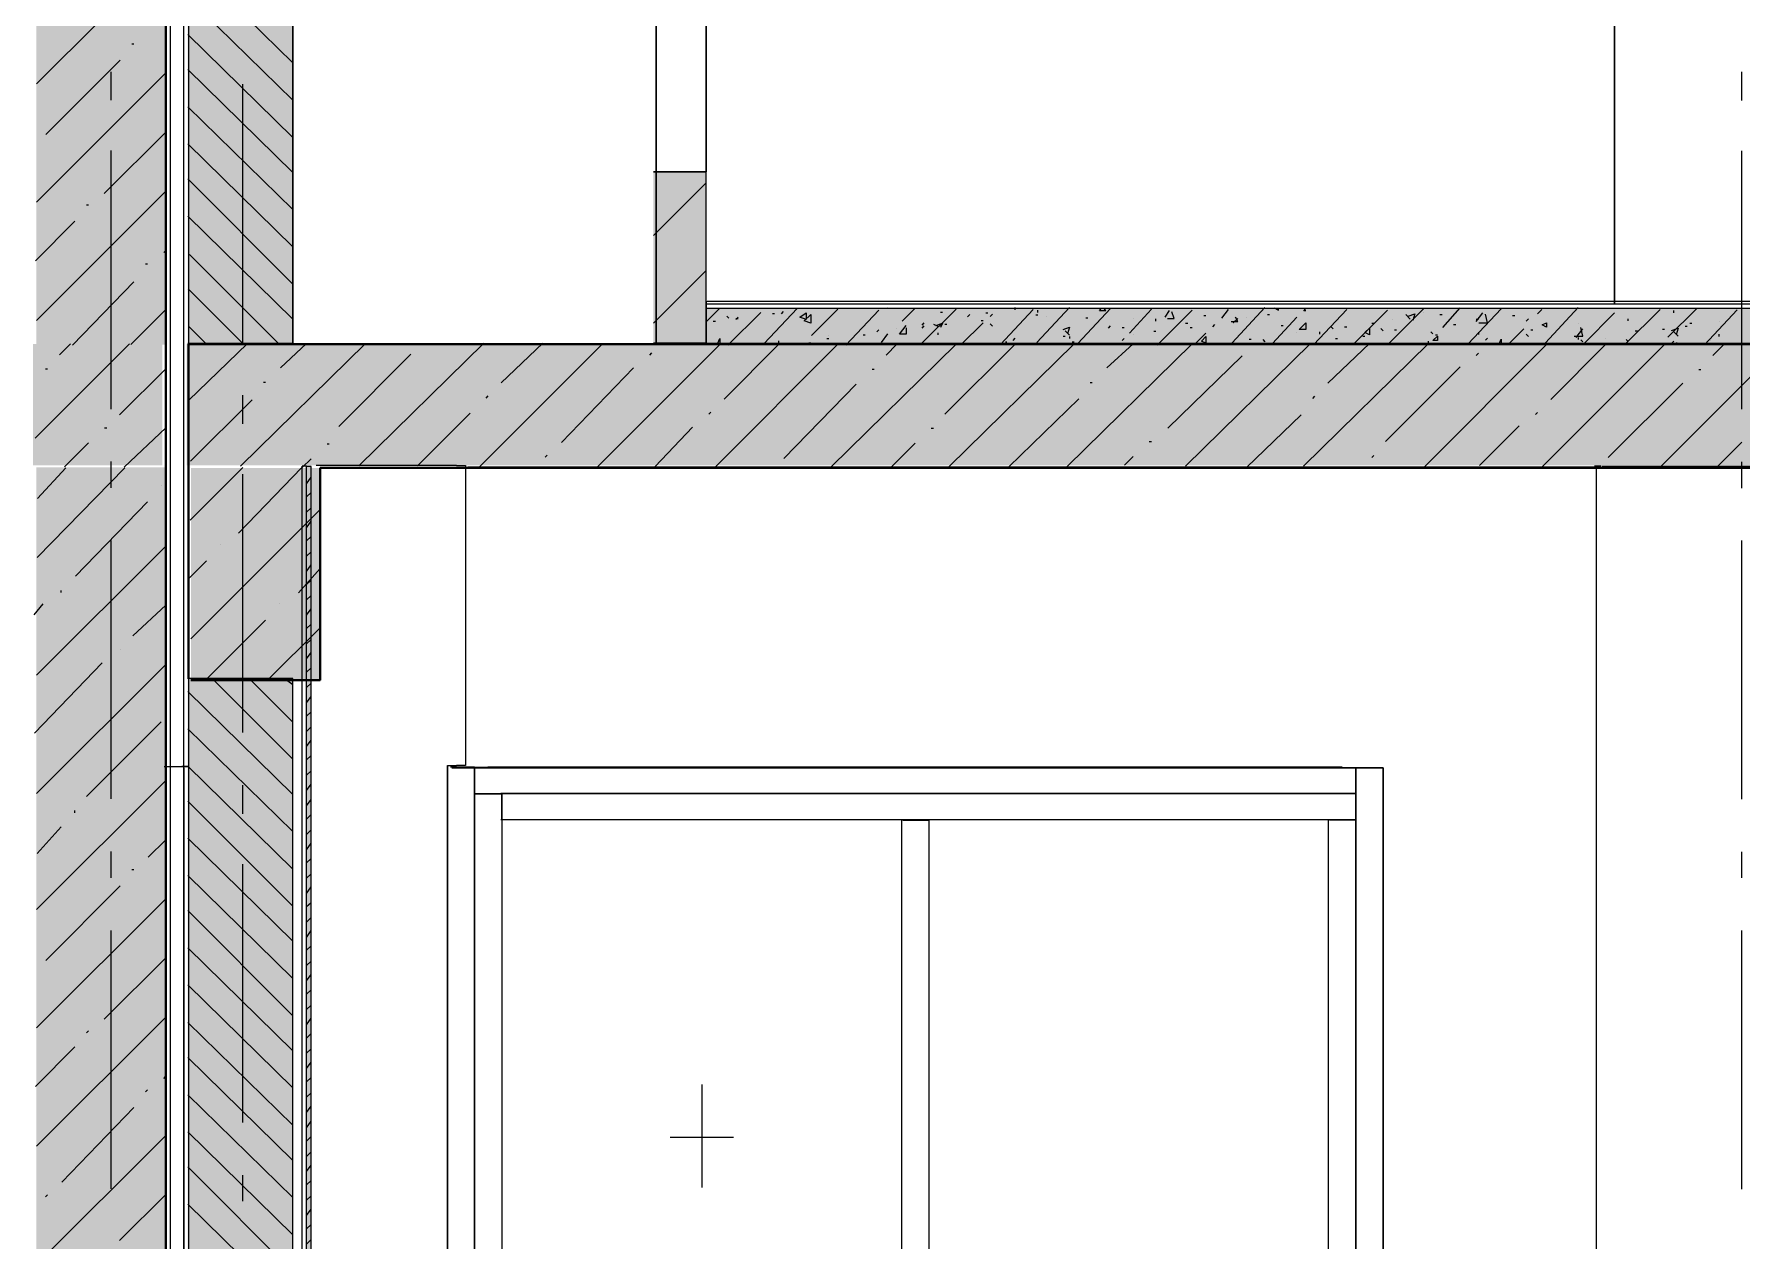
# Model space of a CAD drawing. Header units: millimetres. Extents: x -135211 to 49383, y -8033 to 228499.
# Drawn here: x -26647 to -23348, y 9226 to 11559 of the extents above; entities that cross this region are included whole.
import ezdxf

# ---------------------------------------------------------------- set-up
doc = ezdxf.new("R2010")
doc.units = ezdxf.units.MM
doc.layers.add('PDF _Геометрия', color=7, linetype='Continuous', true_color=0x1d1d1d)
doc.layers.add('PDF _Сплошная заливка', color=7, linetype='Continuous', true_color=0xffffff)

msp = doc.modelspace()

# ---------------------------------------------------------------- hatches: boundary and pattern name
at = {"layer": 'PDF _Сплошная заливка', "transparency": 33554559}
h = msp.add_hatch(color=256, dxfattribs=at)
h.paths.add_polyline_path([(-25349, 12296), (-25349, 14924.3), (-25450.3, 14924.3), (-25450.3, 12296)])
h.paths.add_polyline_path([(-25349, 11292.7), (-25450.3, 11292.7), (-25450.3, 10962.5), (-25349, 10962.5)])
h = msp.add_hatch(color=256, dxfattribs=at)
h.paths.add_polyline_path([(-93497.2, 10725.5), (-93497.2, 10959.8), (-103545.3, 10959.8), (-103545.3, 10725.5)])
h.paths.add_polyline_path([(-5796.5, 10725.5), (-5796.5, 10959.8), (-26352.2, 10959.8), (-26352.2, 10725.5)])
h.paths.add_polyline_path([(-26398.8, 10725.5), (-26398.8, 10959.8), (-26648.6, 10959.8), (-26648.6, 10725.5)])
h.paths.add_polyline_path([(-77398.8, 10725.5), (-77398.8, 10959.8), (-79968.3, 10959.8), (-79968.3, 10725.5)])

# ---------------------------------------------------------------- linework, layer by layer
at = {"layer": 'PDF _Геометрия', "color": 7, "lineweight": 40}
for points in [[(-50895.1, 2741.6), (-26392.5, 2741.6), (-26392.5, 3338.5), (-26392.5, 6471.6), (-26392.5, 6712.7), (-26392.5, 10721.6), (-26392.5, 10958.7), (-26392.5, 14921), (-26392.5, 15162.4), (-26392.5, 18240), (-26392.5, 18891.9), (-26392.5, 19209.4), (-26392.5, 19361.8), (-26392.5, 20360.9), (-26642.2, 20360.9)], [(-26348.6, 10960.3), (-26348.6, 10723.3), (-26348.6, 10312.9)], [(-5545.4, 10959.7), (-26347.3, 10959.7)], [(-26094.2, 10720.5), (-7844.2, 10720.5), (-7844.2, 6711.5), (-26344.1, 6711.5)], [(-26343.9, 10310.1), (-26094.2, 10310.1), (-26094.2, 10720.4)]]:
    msp.add_lwpolyline(points, dxfattribs=at)
at = {"layer": 'PDF _Геометрия', "color": 7, "lineweight": 9}
for points in [[(-26383.7, 20341.8), (-26383.7, 6731.9)], [(-26378.4, 6728.6), (-26357.4, 6728.6), (-26357.4, 20339.1)], [(-26392.5, 19120.5), (-26392.5, 3338.5)], [(-26348.6, 19122), (-26348.6, 3340.8)], [(-25348.4, 12219.4), (-25348.4, 12295.6), (-25348.4, 11292.3), (-25348.4, 12295.6), (-25450.3, 12295.6), (-25348.4, 12295.6), (-25348.4, 14924.3), (-25450.3, 14924.3)], [(-23792.6, 14920.7), (-23593.6, 14920.7), (-23593.6, 11038.7), (-23593.6, 11639.9), (-25342, 11639.9)], [(-26349.8, 10961.2), (-26146.8, 10961.2), (-26146.8, 14512.8), (-26349.8, 14512.8)], [(-26348.6, 14512), (-26348.6, 10960.3)], [(-26146.8, 14512.8), (-26146.8, 10961.2)], [(-25346.6, 11028.9), (-17697.4, 11028.9), (-17697.4, 11037.3), (-17697.4, 11041.6), (-17697.4, 13441.8)], [(-26497.8, 11430.8), (-26497.8, 11485.9)], [(-23347.9, 11430.6), (-23347.9, 11485.6)], [(-26243.3, 10958.1), (-26243.3, 11461.8)], [(-26497.8, 10834), (-26497.8, 11333.5)], [(-23347.9, 10833.7), (-23347.9, 11333.2)], [(-25450.3, 10962.2), (-25348.4, 10962.2), (-25348.4, 11292.3), (-25450.3, 11292.3), (-25348.4, 11292.3)], [(-25348.4, 11042.6), (-25348.4, 11038.4), (-25348.4, 11029.9), (-25348.4, 10962.2)], [(-25346.6, 11037.3), (-17697.4, 11037.3), (-17697.4, 11041.6), (-25346.6, 11041.6)], [(-25346.6, 10961.2), (-17697.4, 10961.2), (-17697.4, 11028.9), (-17697.4, 11037.3)], [(-26143.7, 10959.1), (-25444.9, 10959.1)], [(-26243.3, 10805.7), (-26243.3, 10860.7)], [(-26497.8, 10681.6), (-26497.8, 10732.4)], [(-26129.3, 10723.7), (-26129.3, 6842.1)], [(-26129, 6841.6), (-26120.5, 6841.6), (-26120.5, 10723.6), (-26129, 10723.6)], [(-26120.3, 6841.2), (-26111.7, 6841.2), (-26111.7, 10723.3), (-26120.3, 10723.3)], [(-25830.9, 10725.1), (-26101.7, 10725.1)], [(-25830.5, 10724.7), (-25813.4, 10724.7), (-25813.4, 10145), (-25830.5, 10145)], [(-25813.4, 10724.7), (-25813.4, 10145)], [(-25808.8, 6839.7), (-23628.7, 6839.7), (-23628.7, 10721.9), (-25808.8, 10721.9)], [(-23632.7, 10724.3), (-23619.9, 10724.3)], [(-23075.9, 10723), (-23617.8, 10723)], [(-23347.9, 10681.3), (-23347.9, 10732.1)], [(-26243.3, 10208.7), (-26243.3, 10708.3)], [(-26497.8, 10080.6), (-26497.8, 10580.1)], [(-23347.9, 10080.2), (-23347.9, 10579.7)], [(-26349.8, 6715.5), (-26146.8, 6715.5), (-26146.8, 10313.5), (-26349.8, 10313.5)], [(-26348.6, 10312.9), (-26348.6, 6714.4)], [(-26395.2, 10143.1), (-26348.6, 10143.1), (-26361.1, 10143.1)], [(-26357.4, 10140.6), (-26357.4, 7241.2)], [(-25848.1, 10145.2), (-25830.9, 10145.2)], [(-25842.6, 7441), (-25795.9, 7441), (-25795.9, 7517.5), (-25795.9, 8791.2), (-25795.9, 10065.7), (-25795.9, 10090.7), (-25795.9, 10142.1), (-25842.6, 10142.1)], [(-25839.9, 10140.5), (-24041, 10140.5), (-25806.5, 10140.5)], [(-24091.9, 7439.8), (-24041, 7439.8), (-24041, 7515.5), (-24041, 8790), (-24041, 10064.3), (-24041, 10140.5), (-24041, 7439.8), (-25839.9, 7439.8)], [(-24091.9, 10140.5), (-24041, 10140.5), (-24041, 7439.8), (-25806.5, 7439.8)], [(-25795.9, 10142.1), (-25795.9, 10065.7), (-25795.9, 8791.2), (-25795.9, 7491.8)], [(-25769.5, 10141.1), (-25795.2, 10141.1)], [(-24944.8, 10141.7), (-25770.4, 10141.7)], [(-24120, 10142.1), (-24945.2, 10142.1)], [(-24119.1, 10141.6), (-24093.7, 10141.6), (-24093.7, 10090.8), (-24119.1, 10090.8)], [(-24093.7, 7440.7), (-24093.7, 7517.1), (-24093.7, 8790.9), (-24093.7, 10065.4), (-24093.7, 10141.6)], [(-26243.3, 10051.9), (-26243.3, 10107)], [(-25769.5, 10090.4), (-25795.2, 10090.4)], [(-25743.2, 10039.3), (-25743.2, 10090), (-25794, 10090)], [(-25743.2, 10090), (-25743.2, 10064.3), (-25743.2, 8789.9), (-25743.2, 7490.5), (-25794, 7490.5)], [(-25770.4, 10090.9), (-24944.8, 10090.9), (-25745.1, 10090.9)], [(-24120, 10091.3), (-24945.2, 10091.3)], [(-24944.5, 10090.8), (-24093.7, 10090.8), (-24093.7, 10040), (-24944.5, 10040)], [(-24144.6, 10040), (-24093.7, 10040), (-24093.7, 8790.9), (-24093.7, 7491.6), (-25795.3, 7491.6)], [(-24971.1, 10040.6), (-24971.1, 8792), (-24971.1, 7492.5), (-24971.1, 7543), (-25746, 7543)], [(-24944.8, 10040.1), (-25745.1, 10040.1)], [(-24968.9, 10039.6), (-24918.4, 10039.6), (-24918.4, 8790.5), (-24918.4, 7491), (-24918.4, 7542.2)], [(-24921.1, 7543.4), (-24146.3, 7543.4), (-24146.3, 7492.6), (-24921.1, 7492.6), (-24146.3, 7492.6), (-24146.3, 8792.6), (-24146.3, 10041.1)], [(-26497.8, 9928), (-26497.8, 9979.1)], [(-23347.9, 9927.8), (-23347.9, 9978.6)], [(-26243.3, 9455.4), (-26243.3, 9954.7)], [(-26497.8, 9327.1), (-26497.8, 9826.6)], [(-23347.9, 9326.7), (-23347.9, 9826.2)], [(-25357.1, 9528.8), (-25357.1, 9329.7)], [(-25295.7, 9426.1), (-25418.2, 9426.1)], [(-26243.3, 9303.1), (-26243.3, 9353.6)]]:
    msp.add_lwpolyline(points, dxfattribs=at)
for points in [[(-25444.9, 14921.5), (-25444.9, 12292.6), (-25444.9, 11289.3), (-25444.9, 10959.1)], [(-25848.5, 10145.4), (-25848.5, 7445)], [(-25848.5, 10145.4), (-25848.5, 10069), (-25848.5, 8795.2), (-25848.5, 7520.7), (-25848.5, 7445)]]:
    msp.add_lwpolyline(points, close=True, dxfattribs=at)
at = {"layer": 'PDF _Геометрия', "lineweight": 9}
for points in [[(-26642.2, 11462.5), (-26392.5, 11712.2)], [(-26146.8, 11503), (-26349.8, 11702)], [(-26146.8, 11431.1), (-26349.8, 11630)], [(-26146.8, 11359.1), (-26349.8, 11558)], [(-26457.8, 11539.9), (-26453.9, 11539.9)], [(-26642.2, 11233.8), (-26392.5, 11483.6)], [(-26624.3, 11364.4), (-26480.2, 11508.3)], [(-26146.8, 11291.4), (-26349.8, 11490.3)], [(-26146.8, 11219.4), (-26349.8, 11418.3)], [(-26511.1, 11250.8), (-26392.5, 11369.3)], [(-26146.8, 11147.4), (-26349.8, 11346.4)], [(-26642.2, 11005.3), (-26392.5, 11255)], [(-26146.8, 11075.5), (-26349.8, 11278.7)], [(-25450.3, 11169.6), (-25348.4, 11271.2)], [(-26545.6, 11228.5), (-26541.6, 11228.5)], [(-26643.9, 11120.7), (-26568, 11196.9)], [(-26146.8, 11007.7), (-26349.8, 11206.7)], [(-26396.4, 11136.5), (-26392.5, 11140.7)], [(-26173.1, 10959.2), (-26346.5, 11132.7)], [(-26431.5, 11114.4), (-26427.6, 11114.4)], [(-25450.3, 11000.2), (-25348.4, 11101.9)], [(-26572.4, 10957.4), (-26453.9, 11080.2)], [(-26243.3, 10960.7), (-26349, 11066.5)], [(-26460, 10958.7), (-26392.5, 11026.4)], [(-25347.2, 11003.9), (-25322.1, 11029.3)], [(-25306.7, 10957.4), (-25243.1, 11020.8)], [(-25236.5, 10961), (-25172.9, 11028.7)], [(-25220.7, 11018.6), (-25216.8, 11018.6)], [(-25203.2, 11018.3), (-25199.2, 11022.5)], [(-25145, 10976.2), (-25093.9, 11027)], [(-25078.7, 10957.6), (-25015, 11025.4)], [(-24997.4, 11030.1), (-24997.4, 11030.1)], [(-24970, 11003.6), (-24944.8, 11029)], [(-24933.6, 10959.6), (-24865.8, 11027.3)], [(-24896.1, 11021.1), (-24892.1, 11021.1)], [(-24808.4, 11020.1), (-24804.4, 11020.1)], [(-24779.9, 10959), (-24716.6, 11026.7)], [(-24751.7, 11025.8), (-24751.7, 11030)], [(-24709.7, 10962.6), (-24646.5, 11030.3)], [(-24707.9, 11020.6), (-24707.9, 11024.9)], [(-24630.8, 10961), (-24567.5, 11028.7)], [(-24589, 11024.8), (-24585, 11029.1)], [(-24588.9, 11024.6), (-24576.3, 11024.6), (-24580.3, 11028.9)], [(-24530.5, 10980.5), (-24488.5, 11027.1)], [(-24477, 10957.7), (-24409.6, 11025.4)], [(-24462.1, 11011.9), (-24453.4, 11024.6)], [(-24457.3, 11009.2), (-24444.6, 11009.2), (-24448.7, 11021.9)], [(-24352.1, 11009.5), (-24339.4, 11026.5)], [(-24332.7, 10962.3), (-24269.2, 11030)], [(-24251.5, 11029.4), (-24242.8, 11025.2), (-24242.8, 11029.4)], [(-24190.2, 11024.1), (-24194.2, 11024.1), (-24190.2, 11028.4)], [(-24174.8, 10959), (-24111.2, 11026.7)], [(-24095.9, 10961.6), (-24032.3, 11025.1)], [(-24029.8, 10960.9), (-23962.1, 11028.6)], [(-23992.4, 11013.8), (-23979.6, 11018), (-23983.6, 11005.3)], [(-23962.1, 11020.2), (-23962.1, 11020.2)], [(-23925.4, 10991.6), (-23891.9, 11029.7)], [(-23876.7, 10960.3), (-23812.9, 11028)], [(-23860.8, 11003.4), (-23848, 11020.3)], [(-23742.7, 11018), (-23734, 11026.4)], [(-23726.9, 10962.3), (-23663.8, 11030)], [(-23652.7, 10960.8), (-23593.6, 11020)], [(-23573.8, 10958.9), (-23505.8, 11026.7)], [(-23490.9, 10972.7), (-23435.6, 11027.7)], [(-23479.5, 11020.2), (-23479.5, 11024.4)], [(-23420, 10958.4), (-23356.7, 11026.1)], [(-26313.5, 10959.6), (-26347.6, 10993.4)], [(-25334.8, 11004.1), (-25330.8, 11004.1)], [(-25308.5, 11013.7), (-25304.5, 11009.5)], [(-25290.9, 11007.4), (-25287, 11011.7)], [(-25290.9, 11009.1), (-25287, 11009.1)], [(-25018.9, 10983.1), (-25015, 10987.3)], [(-24979.9, 10989.1), (-24979.9, 10989.1)], [(-24962.3, 10991.3), (-24962.3, 10978.6), (-24974.9, 10978.6), (-24962.3, 10995.5)], [(-24931.2, 10996.4), (-24927.2, 11000.7)], [(-24931.2, 10990.5), (-24927.2, 10994.8)], [(-24909.5, 10998.4), (-24900.9, 10994.3)], [(-24904.8, 10995.7), (-24892.1, 10999.9), (-24896.1, 10991.5)], [(-24887.3, 10998.1), (-24883.4, 10998.1)], [(-24855.7, 10958.5), (-24813.2, 11000.9)], [(-24843.5, 11012.4), (-24839.5, 11016.7)], [(-24817.1, 11005.1), (-24813.2, 11005.1)], [(-24799.6, 11013.1), (-24795.6, 11017.4)], [(-24799.6, 10998.8), (-24795.6, 10994.5)], [(-24711.9, 11016.4), (-24707.9, 11016.4)], [(-24690.3, 11013.5), (-24690.3, 11013.5)], [(-24659.1, 10988.1), (-24646.5, 10992.2), (-24650.4, 10979.5)], [(-24655.1, 10985.5), (-24646.5, 10977)], [(-24615.4, 11010.1), (-24611.4, 11010.1)], [(-24571.5, 10990.6), (-24567.5, 10994.8)], [(-24545.2, 10991.7), (-24541.2, 10991.7)], [(-24523.6, 11009.1), (-24523.6, 11009.1)], [(-24479.7, 11004), (-24479.7, 11008.2)], [(-24444.6, 11011.7), (-24444.6, 11011.7)], [(-24422.3, 11000.1), (-24418.3, 11000.1)], [(-24413.6, 10991.5), (-24409.6, 10991.5)], [(-24387.2, 11014.7), (-24383.2, 11014.7)], [(-24369.7, 10993.1), (-24365.7, 10997.4)], [(-24334.5, 11003.2), (-24321.8, 11003.2), (-24325.8, 11011.6)], [(-24330.6, 10999.2), (-24330.6, 10999.2)], [(-24330.5, 11000.7), (-24321.8, 11009.2)], [(-24304.3, 11011.3), (-24304.3, 11011.3)], [(-24264.4, 11017.1), (-24260.4, 11017.1)], [(-24254.6, 10961), (-24207.8, 11011.8)], [(-24238.1, 10995.5), (-24234.1, 10995.5)], [(-24141.6, 10993.4), (-24137.6, 10989.2)], [(-24115.2, 10992.9), (-24111.2, 10992.9)], [(-24062.6, 11000.2), (-24058.6, 11000.2)], [(-24045.1, 10989.7), (-24041, 10985.4)], [(-24023.5, 11006.2), (-24023.5, 11006.2)], [(-24018.7, 10987.4), (-24014.7, 10987.4)], [(-23997.1, 11016.5), (-23988.4, 11008)], [(-23931, 11016.9), (-23927, 11016.9)], [(-23904.7, 10997.7), (-23900.7, 10997.7)], [(-23860.8, 11007.8), (-23856.8, 11007.8)], [(-23856, 11000.7), (-23839.2, 11000.7), (-23843.3, 11017.6)], [(-23798.6, 10959.4), (-23769, 10989.1)], [(-23790.6, 11014.8), (-23786.6, 11014.8)], [(-23764.3, 11004.1), (-23760.3, 11008.3)], [(-23755.5, 10987), (-23751.5, 10987)], [(-23671.8, 10974.7), (-23655, 10974.7), (-23659, 10991.7)], [(-23667.8, 10972.3), (-23655, 10989.2)], [(-23663.8, 11000.3), (-23663.8, 11000.3)], [(-23567.2, 11004.3), (-23567.2, 11008.5)], [(-23553.7, 10985.2), (-23549.7, 10985.2)], [(-23501.1, 10988.4), (-23497.1, 10988.4)], [(-23483.5, 10986.1), (-23470.7, 10990.4), (-23474.8, 10977.7)], [(-23457.2, 10994.2), (-23453.2, 10994.2)], [(-23448.4, 11000), (-23444.4, 11000)], [(-23391.8, 11004), (-23391.8, 11004)], [(-26644.7, 10778.1), (-26462.7, 10960.2)], [(-26597.7, 10938.9), (-26576.7, 10960.1)], [(-26348.7, 10850.4), (-26234.6, 10960.5)], [(-26247.8, 10723.7), (-26006.4, 10960.7)], [(-26171.1, 10914), (-26120.5, 10960.6)], [(-26019.5, 10724), (-25778.3, 10961.1)], [(-25787.3, 10721.7), (-25550.2, 10958.8)], [(-25744.7, 10885), (-25664.2, 10961.2)], [(-25559, 10722), (-25322.1, 10959.1)], [(-25330.7, 10722.3), (-25093.9, 10959.3)], [(-25326, 10961.6), (-25322.1, 10970.1), (-25322.1, 10961.6)], [(-25314, 10853.3), (-25208, 10959.2)], [(-25208, 10961.7), (-25208, 10966)], [(-25155.3, 10958), (-25155.3, 10962.3)], [(-25150.5, 10962.1), (-25146.6, 10962.1)], [(-25115.5, 10970.7), (-25111.5, 10970.7)], [(-25111.5, 10976.6), (-25111.5, 10976.6)], [(-25107.1, 10722.6), (-24865.8, 10959.6)], [(-25045.3, 10977.7), (-25041.3, 10977.7)], [(-25010, 10962.4), (-24997.4, 10979.3)], [(-25001.1, 10938.3), (-24979.9, 10959.5)], [(-24900.9, 10981.5), (-24900.9, 10977.3)], [(-24887.5, 10824.3), (-24751.7, 10959.7)], [(-24878.8, 10722.8), (-24637.7, 10959.9)], [(-24755.7, 10966.5), (-24751.7, 10970.8)], [(-24659.2, 10974.7), (-24655.2, 10974.7)], [(-24651.2, 10723.1), (-24409.6, 10960.2)], [(-24646.5, 10974.5), (-24646.5, 10970.3)], [(-24641.7, 10964.1), (-24637.7, 10964.1)], [(-24574.3, 10913.5), (-24523.6, 10960)], [(-24545.2, 10966.3), (-24541.2, 10970.5)], [(-24523.6, 10978.7), (-24523.6, 10978.7)], [(-24483.7, 10984.5), (-24479.7, 10984.5)], [(-24422.9, 10723.4), (-24181.4, 10960.5)], [(-24404.6, 10959.6), (-24383.2, 10980.8)], [(-24299.5, 10968.8), (-24295.5, 10968.8)], [(-24273.2, 10968.2), (-24269.2, 10964)], [(-24207.8, 10982.2), (-24207.8, 10982.2)], [(-24194.6, 10723.7), (-23953.3, 10960.7), (-23953.3, 10965)], [(-24163.9, 10983), (-24163.9, 10978.7)], [(-24147.7, 10884.4), (-24067.4, 10960.6)], [(-24132.8, 10970.3), (-24128.8, 10970.3)], [(-24080.2, 10975.2), (-24076.1, 10975.2)], [(-23962.3, 10721.4), (-23725.2, 10958.5)], [(-23948.5, 10983.5), (-23944.5, 10979.2)], [(-23939.8, 10977.3), (-23935.8, 10977.3)], [(-23856.8, 10982.4), (-23856.8, 10978.2)], [(-23843.3, 10966.9), (-23839.2, 10971.1)], [(-23816.9, 10960.3), (-23812.9, 10968.8), (-23812.9, 10960.3)], [(-23764.3, 10978.7), (-23760.3, 10974.4)], [(-23734, 10721.7), (-23497.1, 10958.8)], [(-23716.7, 10852.8), (-23611.1, 10958.6)], [(-23676.6, 10961.6), (-23672.5, 10961.6)], [(-23663.8, 10972.4), (-23663.8, 10968.2)], [(-23659, 10968), (-23655, 10963.8)], [(-23611.1, 10971.3), (-23611.1, 10971.3)], [(-23571.3, 10968.7), (-23567.2, 10964.5)], [(-23505.7, 10722), (-23268.9, 10959.1)], [(-23483.5, 10960.9), (-23479.5, 10965.1)], [(-23479.5, 10983.6), (-23470.7, 10975.1)], [(-23474.8, 10962.5), (-23470.7, 10958.2)], [(-23409.3, 10966.2), (-23409.3, 10966.2)], [(-23403.9, 10937.7), (-23383, 10958.9)], [(-23391.8, 10974.3), (-23391.8, 10978.6)], [(-26058.2, 10800.6), (-25918.7, 10940.3)], [(-25457.6, 10938.1), (-25453.7, 10942.4)], [(-24456.7, 10797.3), (-24313, 10937)], [(-23860.8, 10937.6), (-23856.8, 10941.8)], [(-26624.5, 10911.8), (-26620.6, 10911.8)], [(-26481.6, 10823.2), (-26392.5, 10912.1)], [(-26203.4, 10886.1), (-26199.5, 10886.1)], [(-25628.2, 10769.6), (-25488.8, 10913.4)], [(-25027.7, 10911.3), (-25023.7, 10911.3)], [(-24036.1, 10771.5), (-23891.9, 10915.4)], [(-23430.9, 10910.7), (-23426.9, 10910.7)], [(-25773.5, 10855), (-25769.5, 10859.3)], [(-25198.8, 10738.5), (-25058.8, 10882.4)], [(-24764.1, 10722.7), (-24628.9, 10853.9)], [(-24606.6, 10885.5), (-24602.6, 10885.5)], [(-24176.7, 10854.4), (-24172.7, 10858.7)], [(-23606, 10740.4), (-23462, 10884.4)], [(-26344.6, 10733.3), (-26225.8, 10851.9)], [(-25906.1, 10724.5), (-25804.6, 10826.1)], [(-25343.6, 10823.9), (-25339.6, 10828.2)], [(-24304.6, 10721.2), (-24199, 10822.8)], [(-23746.8, 10823.4), (-23742.7, 10827.6)], [(-26510.5, 10797.7), (-26506.5, 10797.7)], [(-26473.1, 10721.6), (-26392.5, 10797.8)], [(-25446.8, 10723.1), (-25374.7, 10799.3)], [(-24913.7, 10797.1), (-24909.7, 10797.1)], [(-23854.4, 10725.1), (-23777.8, 10801.3)], [(-26588.1, 10722.2), (-26541.6, 10768.8)], [(-26080.6, 10766.6), (-26076.6, 10766.6)], [(-24991.3, 10721.7), (-24944.8, 10768.2)], [(-24492.5, 10771.3), (-24488.5, 10771.3)], [(-23394.4, 10723.6), (-23347.9, 10770.2)], [(-26345, 10619.4), (-26243.3, 10721)], [(-26252.1, 10594.1), (-26129.3, 10721.2)], [(-26128.8, 10720.8), (-26111.7, 10737.7)], [(-25659.4, 10740.9), (-25655.5, 10745.1)], [(-24540.3, 10725.5), (-24523.6, 10742.5)], [(-24062.6, 10740.3), (-24058.6, 10744.5)], [(-26641.1, 10546.9), (-26471.5, 10720.7)], [(-26640.5, 10661.3), (-26585.5, 10720.6)], [(-26401.3, 10686.3), (-26401.3, 10686.3)], [(-26567.1, 10510.8), (-26427.6, 10654.7)], [(-26343.9, 10390.2), (-26094.2, 10640)], [(-26642.2, 10319.5), (-26392.5, 10569.2)], [(-26287.2, 10572.2), (-26287.2, 10572.2)], [(-26347.6, 10506.6), (-26313.5, 10540.5)], [(-26136.2, 10479.1), (-26094.2, 10525.7)], [(-26646.4, 10436.6), (-26629.4, 10457.5)], [(-26594.3, 10479.7), (-26594.3, 10483.6)], [(-26173.1, 10458), (-26173.1, 10458)], [(-26456.1, 10395.6), (-26392.5, 10455.2)], [(-26313.7, 10312.3), (-26199.5, 10426.3)], [(-26196, 10310.1), (-26094.2, 10411.3)], [(-26480.2, 10369.6), (-26480.2, 10369.6)], [(-26646.2, 10207.9), (-26515.3, 10343.4)], [(-26642.2, 10090.8), (-26392.5, 10340.5)], [(-26146.8, 10157.2), (-26303.1, 10313.5)], [(-26146.8, 10228.8), (-26231.5, 10313.5)], [(-26146.8, 10301), (-26163.9, 10313.5)], [(-26146.8, 10088.9), (-26349.8, 10287.9)], [(-26545.4, 10085.1), (-26401.3, 10229.3)], [(-26146.8, 10017.3), (-26349.8, 10216.3)], [(-26146.8, 9945), (-26349.8, 10144)], [(-26642.2, 9866.7), (-26392.5, 10116.4)], [(-26146.8, 9873.4), (-26349.8, 10076.4)], [(-26568, 10054), (-26568, 10057.9)], [(-26640.7, 9975.4), (-26594.3, 10026.4)], [(-26426.6, 9968.3), (-26392.5, 10001.7)], [(-26146.8, 9805.8), (-26349.8, 10004.8)], [(-26457.8, 9944.1), (-26453.9, 9944.1)], [(-26146.8, 9733.5), (-26349.8, 9932.5)], [(-26624.3, 9768.5), (-26480.2, 9912.6)], [(-26642.2, 9638), (-26392.5, 9887.7)], [(-26146.8, 9661.3), (-26349.8, 9864.9)], [(-26511.1, 9655.1), (-26392.5, 9773.7)], [(-26146.8, 9593.6), (-26349.8, 9792.6)], [(-26146.8, 9522), (-26349.8, 9721)], [(-26642.2, 9409.3), (-26392.5, 9659)], [(-26545.6, 9628.7), (-26541.6, 9632.6)], [(-26146.8, 9449.8), (-26349.8, 9648.8)], [(-26643.9, 9524.7), (-26568, 9601.2)], [(-26146.8, 9382.1), (-26349.8, 9581.1)], [(-26396.4, 9540.4), (-26392.5, 9545)], [(-26431.5, 9514.4), (-26427.6, 9518.3)], [(-26146.8, 9310.5), (-26349.8, 9508.9)], [(-26593.4, 9340.2), (-26453.9, 9484.3)], [(-26146.8, 9238.3), (-26349.8, 9437.3)], [(-26642.2, 9180.6), (-26392.5, 9430.3)], [(-26146.8, 9166), (-26349.8, 9369.6)], [(-26624.5, 9311.7), (-26620.6, 9315.6)], [(-26481.6, 9227.1), (-26392.5, 9316.3)], [(-26146.8, 9098.4), (-26349.8, 9297.4)]]:
    msp.add_lwpolyline(points, dxfattribs=at)
for points in [[(-25155.3, 11019.9), (-25155.3, 11007.2), (-25167.9, 11011.4)], [(-25146.6, 11000.2), (-25159.2, 11004.5), (-25146.6, 11017.1)], [(-24190.2, 11000.4), (-24190.2, 10987.7), (-24202.9, 10987.7)], [(-24067.4, 10990.2), (-24067.4, 10977.5), (-24076.1, 10981.8)], [(-23725.2, 11000.9), (-23725.2, 10992.4), (-23733.9, 10996.6)], [(-24769.3, 10964.4), (-24769.3, 10960.2)], [(-24383.2, 10974), (-24383.2, 10961.3), (-24391.9, 10965.5)], [(-23935.8, 10974.8), (-23935.8, 10966.3), (-23944.5, 10966.3)]]:
    msp.add_lwpolyline(points, close=True, dxfattribs=at)
at = {"layer": 'PDF _Геометрия', "color": 252, "lineweight": 9, "true_color": 0x878787}
for points in [[(-26120.5, 10719.3), (-26120.5, 10723.6)], [(-26120.3, 10689.5), (-26111.7, 10702.2)], [(-26120.3, 10664.1), (-26111.7, 10672.6)], [(-26120.3, 10634.5), (-26111.7, 10642.9)], [(-26120.3, 10604.8), (-26111.7, 10617.6)], [(-26120.3, 10579.5), (-26111.7, 10587.9)], [(-26120.3, 10549.8), (-26111.7, 10558.3)], [(-26120.3, 10520.2), (-26111.7, 10532.9)], [(-26120.3, 10494.8), (-26111.7, 10503.2)], [(-26120.3, 10465.1), (-26111.7, 10473.6)], [(-26120.3, 10435.5), (-26111.7, 10448.2)], [(-26120.3, 10410.1), (-26111.7, 10418.6)], [(-26120.3, 10380.4), (-26111.7, 10388.9)], [(-26120.3, 10351.1), (-26111.7, 10363.6)], [(-26120.3, 10325.5), (-26111.7, 10334)], [(-26120.3, 10295.9), (-26111.7, 10304.4)], [(-26120.3, 10266.3), (-26111.7, 10278.8)], [(-26120.3, 10240.7), (-26111.7, 10249.2)], [(-26120.3, 10211.1), (-26111.7, 10219.7)], [(-26120.3, 10181.6), (-26111.7, 10194)], [(-26120.3, 10155.9), (-26111.7, 10164.5)], [(-26120.3, 10126.4), (-26111.7, 10134.9)], [(-26120.3, 10096.8), (-26111.7, 10109.3)], [(-26120.3, 10067.2), (-26111.7, 10079.7)], [(-26120.3, 10041.6), (-26111.7, 10050.2)], [(-26120.3, 10012), (-26111.7, 10020.6)], [(-26120.3, 9982.5), (-26111.7, 9995)], [(-26120.3, 9956.9), (-26111.7, 9965.4)], [(-26120.3, 9927.3), (-26111.7, 9935.8)], [(-26120.3, 9897.7), (-26111.7, 9910.9)], [(-26120.3, 9872.8), (-26111.7, 9880.6)], [(-26120.3, 9842.5), (-26111.7, 9851.1)], [(-26120.3, 9813), (-26111.7, 9826.1)], [(-26120.3, 9788), (-26111.7, 9796.5)], [(-26120.3, 9758.4), (-26111.7, 9767)], [(-26120.3, 9728.9), (-26111.7, 9741.4)], [(-26120.3, 9703.2), (-26111.7, 9711.8)], [(-26120.3, 9673.7), (-26111.7, 9682.2)], [(-26120.3, 9644.1), (-26111.7, 9656.6)], [(-26120.3, 9618.5), (-26111.7, 9627)], [(-26120.3, 9588.9), (-26111.7, 9597.5)], [(-26120.3, 9559.4), (-26111.7, 9571.8)], [(-26120.3, 9533.7), (-26111.7, 9542.3)], [(-26120.3, 9504.2), (-26111.7, 9512.7)], [(-26120.3, 9474.6), (-26111.7, 9487.1)], [(-26120.3, 9445), (-26111.7, 9457.5)], [(-26120.3, 9419.4), (-26111.7, 9427.9)], [(-26120.3, 9389.8), (-26111.7, 9398.4)], [(-26120.3, 9360.3), (-26111.7, 9372.8)], [(-26120.3, 9334.6), (-26111.7, 9343.2)], [(-26120.3, 9305.1), (-26111.7, 9313.6)], [(-26120.3, 9275.5), (-26111.7, 9288)], [(-26120.3, 9249.9), (-26111.7, 9258.4)], [(-26120.3, 9220.3), (-26111.7, 9228.9)]]:
    msp.add_lwpolyline(points, dxfattribs=at)
at = {"layer": 'PDF _Сплошная заливка', "lineweight": 5, "transparency": 33554559}
for points in [[(-26642.2, 14921), (-26392.5, 14921), (-26642.2, 10958.7), (-26392.5, 10958.7)], [(-26349.8, 14512.8), (-26146.8, 14512.8), (-26349.8, 10961.2), (-26146.8, 10961.2)], [(-26642.2, 10721.6), (-26392.5, 10721.6), (-26642.2, 6712.7), (-26392.5, 6712.7)], [(-26120.3, 10723.3), (-26111.7, 10723.3), (-26120.3, 6841.2), (-26111.7, 6841.2)], [(-26343.9, 10720.4), (-26094.2, 10720.4), (-26343.9, 10310.1), (-26094.2, 10310.1)], [(-26349.8, 10313.5), (-26146.8, 10313.5), (-26349.8, 6715.5), (-26146.8, 6715.5)]]:
    msp.add_solid(points, dxfattribs=at)
at = {"layer": 'PDF _Сплошная заливка', "lineweight": 9, "transparency": 33554559}
msp.add_solid([(-25346.6, 11028.9), (-17697.4, 11028.9), (-25346.6, 10961.2), (-17697.4, 10961.2)], dxfattribs=at)

doc.saveas('drawing.dxf')
